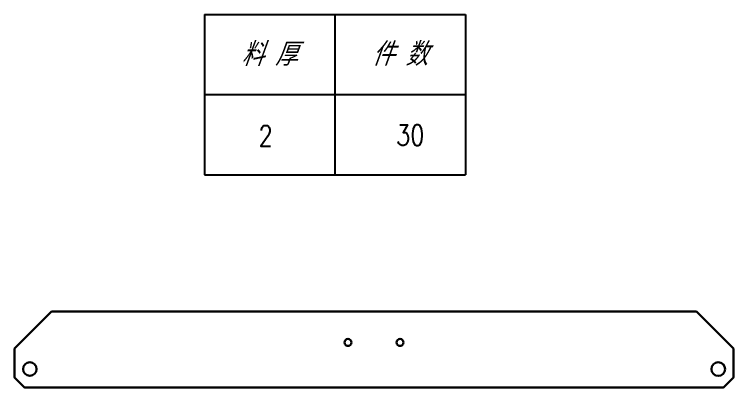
# Model space of a CAD drawing. Header units: millimetres. Extents: x 115 to 5146, y 57 to 1134.
# Drawn here: x 2705.8 to 3055.8, y 615.1 to 796.7 of the extents above; entities that cross this region are included whole.
import ezdxf
from ezdxf.enums import TextEntityAlignment as Align

# ---------------------------------------------------------------- set-up
doc = ezdxf.new("R2010")
doc.units = ezdxf.units.MM
doc.layers.add('C00-00-00', color=7, linetype='Continuous')
doc.styles.add('DIM', font='romans.shx', dxfattribs={"width": 0.8, "bigfont": 'bigfont.shx'})
doc.styles.get("Standard").update_dxf_attribs({"font": 'txt.shx', "width": 0.8, "oblique": 20, "bigfont": 'bigfont.shx'})

# ---------------------------------------------------------------- blocks, each defined once
blk = doc.blocks.new('*T132')
at = {"color": 0, "linetype": 'ByBlock', "lineweight": -2, "transparency": 16777216}
for p, q in [((0, 0), (127, 0)), ((0, 0), (0, -78)), ((63.5, 0), (63.5, -78)), ((127, 0), (127, -78)), ((0, -39), (127, -39)), ((0, -78), (127, -78))]:
    blk.add_line(p, q, dxfattribs=at)
at = {"color": 0, "transparency": 16777216, "char_height": 10, "width": 60.5, "attachment_point": 5}
for s, insert in [('{\\fSimSun|b0|i0|c134|p2;料 厚}', (31.75, -19.5)), ('{\\fSimSun|b0|i0|c134|p2;件 数}', (95.25, -19.5))]:
    blk.add_mtext(s, dxfattribs=dict(at, insert=insert))
blk = doc.blocks.new('拆图参数')
blk.add_blockref('*T132', (-63.5, 78))
at = {"style": 'DIM', "width": 0.8}
blk.add_attdef('6', text='', height=10, dxfattribs=at).set_placement((-37.13, 18.91), align=Align.MIDDLE_LEFT)
blk.add_attdef('1', text='', height=10, dxfattribs=at).set_placement((36.65, 19.27), align=Align.MIDDLE_CENTER)

msp = doc.modelspace()

# ---------------------------------------------------------------- linework, layer by layer
at = {"layer": 'C00-00-00', "lineweight": 30}
for points in [[(2723.839, 652.065), (2705.777, 634.074)], [(3037.788, 652.065), (2723.839, 652.065)], [(3055.779, 634.074), (3037.788, 652.065)], [(2705.777, 634.074), (2705.777, 620.065), (2710.777, 615.065), (3050.779, 615.065), (3055.779, 620.065), (3055.779, 634.074)]]:
    msp.add_lwpolyline(points, dxfattribs=at)
for centre, radius in [((2868.078, 637.037), 1.693), ((2893.478, 637.037), 1.693), ((2713.291, 624.097), 3.298), ((3048.3, 624.097), 3.316)]:
    msp.add_circle(centre, radius, dxfattribs=at)

# ---------------------------------------------------------------- block references
at = {"color": 7}
msp.add_blockref('拆图参数', (2861.777, 718.692), dxfattribs=at).add_auto_attribs({'1': '30', '6': '2'})

doc.saveas('drawing.dxf')
